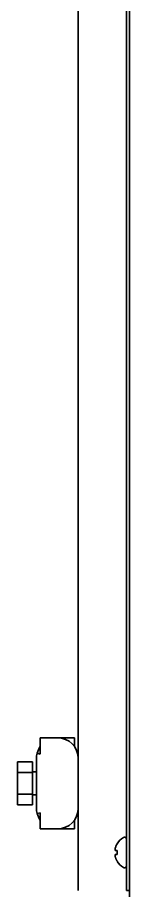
# Model space of a CAD drawing. Header units: inches. Extents: x 885 to 6823, y 710 to 5493.
# Drawn here: x 4230.5 to 4260, y 2379.5 to 2609.2 of the extents above; entities that cross this region are included whole.
import ezdxf

# ---------------------------------------------------------------- set-up
doc = ezdxf.new("R2010")
doc.units = ezdxf.units.IN
doc.layers.add('1', color=7, linetype='Continuous', true_color=0xffffff)

msp = doc.modelspace()

# ---------------------------------------------------------------- linework, layer by layer
at = {"layer": '1', "color": 7, "linetype": 'Continuous', "lineweight": 35}
for p, q in [((4259.99, 2356.86), (4259.99, 4008.35)), ((4259.99, 2356.86), (4259.99, 4008.35)), ((4246.49, 2695.45), (4246.49, 2379.46)), ((4259.19, 2691.16), (4259.19, 2382.46)), ((4236.49, 2419.66), (4236.49, 2415.38)), ((4240.99, 2419.66), (4236.49, 2419.66)), ((4240.99, 2419.66), (4245.49, 2419.66)), ((4245.49, 2419.66), (4245.49, 2417.32)), ((4236.49, 2415.38), (4235.68, 2415.6)), ((4230.49, 2410.48), (4230.49, 2413.31)), ((4234.49, 2413.31), (4230.49, 2413.31)), ((4234.49, 2413.31), (4234.49, 2410.48)), ((4235.49, 2414.16), (4235.49, 2401.16)), ((4230.49, 2404.83), (4230.49, 2410.48)), ((4230.49, 2410.48), (4234.49, 2410.48)), ((4235.49, 2410.66), (4234.49, 2410.66)), ((4234.49, 2410.48), (4234.49, 2404.83)), ((4230.49, 2402.01), (4230.49, 2404.83)), ((4234.49, 2404.83), (4230.49, 2404.83)), ((4234.49, 2404.83), (4234.49, 2402.01)), ((4234.49, 2404.66), (4235.49, 2404.66)), ((4234.49, 2402.01), (4230.49, 2402.01)), ((4235.68, 2399.71), (4236.49, 2399.93)), ((4236.49, 2399.93), (4236.49, 2395.66)), ((4245.49, 2397.99), (4245.49, 2395.66)), ((4236.49, 2395.66), (4240.99, 2395.66)), ((4245.49, 2395.66), (4240.99, 2395.66)), ((4256.71, 2391.76), (4256.74, 2391.76)), ((4258.79, 2393.46), (4258.59, 2393.46)), ((4256.74, 2387.16), (4256.71, 2387.16)), ((4258.59, 2385.46), (4258.79, 2385.46)), ((4259.19, 2379.46), (4259.19, 2382.46)), ((4259.19, 2379.46), (4259.99, 2379.46))]:
    msp.add_line(p, q, dxfattribs=at)
for centre, radius, start, end in [((4240.99, 2414.16), 5.5, 0, 90), ((4240.99, 2414.16), 5.5, 144.9032, 164.7449), ((4240.99, 2414.16), 5.5, 164.7449, 180), ((4240.99, 2401.16), 5.5, 180, 195.2551), ((4240.99, 2401.16), 5.5, 270, 0), ((4240.99, 2401.16), 5.5, 195.2551, 215.0968), ((4260.81, 2389.26), 4.8, 120.3012, 148.4186), ((4258.59, 2393.06), 0.4, 90, 120.3012), ((4258.79, 2393.06), 0.4, 0, 90), ((4260.49, 2389.46), 3.78, 172.3959, 179.9965), ((4260.49, 2389.46), 3.78, 180.0035, 187.6041), ((4260.81, 2389.65), 4.8, 211.5837, 239.6988), ((4258.59, 2385.86), 0.4, 239.6988, 270), ((4258.79, 2385.86), 0.4, 270, 0)]:
    msp.add_arc(centre, radius, start, end, dxfattribs=at)
for points in [[(4256.74, 2391.76), (4256.62, 2391.55), (4256.51, 2391.34), (4256.37, 2391.02), (4256.33, 2390.91), (4256.26, 2390.68), (4256.22, 2390.57), (4256.19, 2390.46)], [(4256.74, 2388.96), (4256.62, 2388.96), (4256.51, 2388.96), (4256.37, 2388.96), (4256.33, 2388.96), (4256.26, 2388.96), (4256.22, 2388.96), (4256.19, 2388.96)]]:
    msp.add_open_spline(points, degree=3, knots=[0, 0, 0, 0, 0.5, 0.5, 0.75, 0.75, 1, 1, 1, 1], dxfattribs=at)
for points in [[(4256.19, 2390.46), (4256.19, 2390.43), (4256.19, 2390.38), (4256.18, 2390.3), (4256.18, 2390.23), (4256.18, 2390.16), (4256.18, 2390.09), (4256.19, 2390.02), (4256.19, 2389.98), (4256.19, 2389.96)], [(4256.19, 2389.96), (4256.21, 2389.96), (4256.24, 2389.96), (4256.29, 2389.96), (4256.34, 2389.96), (4256.41, 2389.96), (4256.47, 2389.96), (4256.55, 2389.96), (4256.63, 2389.96), (4256.71, 2389.96), (4256.74, 2389.96)], [(4256.19, 2388.96), (4256.19, 2388.93), (4256.19, 2388.88), (4256.18, 2388.81), (4256.18, 2388.74), (4256.18, 2388.67), (4256.18, 2388.6), (4256.19, 2388.53), (4256.19, 2388.48), (4256.19, 2388.46)], [(4256.19, 2388.46), (4256.21, 2388.4), (4256.24, 2388.29), (4256.29, 2388.13), (4256.34, 2387.97), (4256.41, 2387.82), (4256.47, 2387.67), (4256.55, 2387.51), (4256.63, 2387.34), (4256.71, 2387.22), (4256.74, 2387.16)]]:
    msp.add_open_spline(points, degree=3, dxfattribs=at)

doc.saveas('drawing.dxf')
